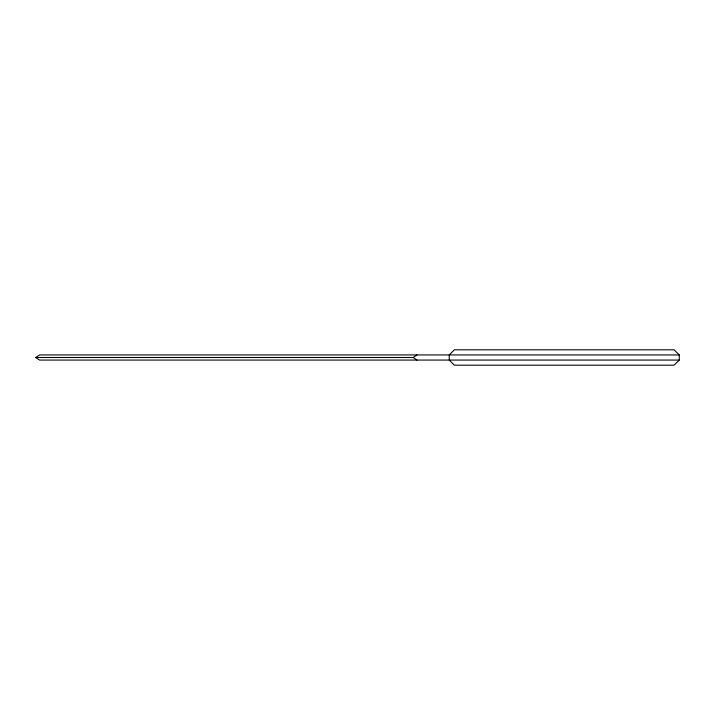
<?xml version="1.0" encoding="UTF-8"?>
<svg xmlns="http://www.w3.org/2000/svg" width="715" height="715" viewBox="0 0 715 715"><rect width="100%" height="100%" fill="white"/><g stroke="black" fill="none" stroke-linecap="round" stroke-linejoin="round"><path stroke-width="1.07" d="M679.25 360.065L674.075 365.195L454.365 365.195L449.235 360.065L449.235 354.935L454.365 349.805L674.075 349.805L679.25 354.935L679.25 360.065L39.584 360.065L35.75 357.5L39.584 354.935L679.25 354.935M35.75 357.5L413.154 357.5L416.988 354.935M413.154 357.5L416.988 360.065"/></g></svg>
